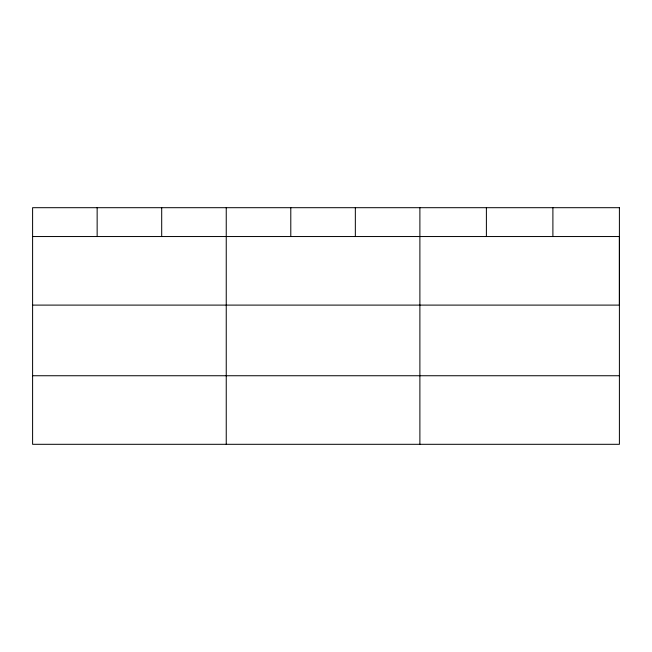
<?xml version="1.0" encoding="UTF-8"?>
<svg xmlns="http://www.w3.org/2000/svg" width="652" height="652" viewBox="0 0 652 652"><rect width="100%" height="100%" fill="white"/><g stroke="black" fill="none" stroke-linecap="round" stroke-linejoin="round"><path stroke-width="0.98" d="M32.6 236.537L619.4 236.537L619.4 305.103L32.6 305.103M32.6 375.739L619.4 375.739M552.896 207.695L552.896 236.537M486.392 207.695L486.392 236.537M419.888 207.695L419.888 444.305M355.34 207.695L355.34 236.537M290.792 207.695L290.792 236.537M226.244 207.695L226.244 444.305M161.696 207.695L161.696 236.537M97.148 207.695L97.148 236.537M619.4 207.695L32.6 207.695L32.6 444.305L619.4 444.305L619.4 207.695"/></g></svg>
